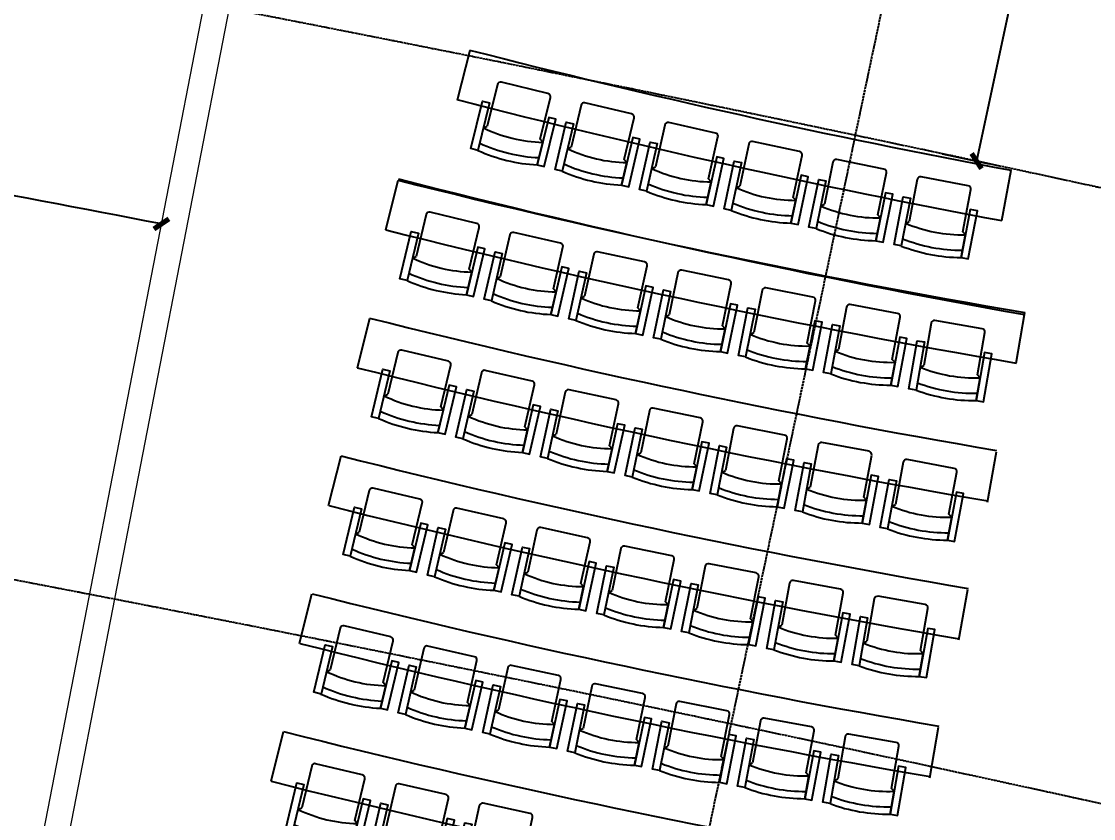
# Model space of a CAD drawing. Header units: millimetres. Extents: x 11677979 to 24947533, y -12764720 to -6308891.
# Drawn here: x 11836878 to 11845248, y -6392858 to -6386631 of the extents above; entities that cross this region are included whole.
import ezdxf

# ---------------------------------------------------------------- set-up
doc = ezdxf.new("R2010")
doc.units = ezdxf.units.MM
doc.header["$LTSCALE"] = 10
for name, pattern in [('A2-RG-AXIS$0$CENTER', [2, 1.25, -0.25, 0.25, -0.25]), ('A2-RG-AXIS$0$DOTE', [2.42, 2, -0.2, 0.02, -0.2]), ('A2-RI-F4$0$A2-RG-AXIS$0$CENTER', [2, 1.25, -0.25, 0.25, -0.25]), ('A2-RI-F4$0$A2-RG-AXIS$0$DOTE', [2.42, 2, -0.2, 0.02, -0.2])]:
    doc.linetypes.add(name, pattern=pattern)
for name, color, linetype in [('A2-RB-F4$0$$34$A-DIMS-100', 1, 'Continuous'), ('A2-RB-F4$0$A-DIMS-100', 1, 'Continuous'), ('A2-RD-F4$0$$0$123', 251, 'Continuous'), ('A2-RG-AXIS$0$A-GRID', 1, 'A2-RG-AXIS$0$CENTER'), ('A2-RI-F4$0$A2-RB-F4$0$$34$A-DIMS-100', 1, 'Continuous'), ('A2-RI-F4$0$A2-RB-F4$0$A-DIMS-100', 1, 'Continuous'), ('A2-RI-F4$0$A2-RD-F4$0$$0$123', 251, 'Continuous'), ('A2-RI-F4$0$A2-RG-AXIS$0$A-GRID', 1, 'A2-RI-F4$0$A2-RG-AXIS$0$CENTER')]:
    doc.layers.add(name, color=color, linetype=linetype)
doc.layers.add('A2-RI-F4$0$A-WALL', color=7, linetype='Continuous', lineweight=5)
doc.styles.add('A2-RB-F4$0$$0$XD2008', font='hzs.shx', dxfattribs={"width": 0.7, "bigfont": 'hztxt.shx'})
doc.styles.add('A2-RB-F4$0$XD2008', font='hzs.shx', dxfattribs={"width": 0.7, "bigfont": 'hztxt.shx'})
doc.styles.add('A2-RI-F4$0$A2-RB-F4$0$$0$XD2008', font='hzs.shx', dxfattribs={"width": 0.7, "bigfont": 'hztxt.shx'})
doc.styles.add('A2-RI-F4$0$A2-RB-F4$0$XD2008', font='hzs.shx', dxfattribs={"width": 0.7, "bigfont": 'hztxt.shx'})
doc.dimstyles.new('A2-RB-F4$0$$0$XD100$0', dxfattribs={"dimscale": 100, "dimtxt": 3.5, "dimasz": 1, "dimexe": 1, "dimexo": 2, "dimgap": 0.5, "dimtad": 1, "dimdec": 0, "dimdsep": 46, "dimtxsty": 'A2-RB-F4$0$$0$XD2008', "dimblk1": 'A2-RB-F4$0$$20$_ArchTick', "dimblk2": 'A2-RB-F4$0$$20$_ArchTick', "dimsah": 1, "dimcen": 2.5, "dimclrt": 4, "dimaunit": 1, "dimadec": 0, "dimazin": 0, "dimtfac": 1, "dimtdec": 0, "dimtix": 1, "dimtmove": 2, "dimatfit": 3, "dimfxl": 0, "dimtolj": 1, "dimtzin": 0, "dimarcsym": 0})
doc.dimstyles.new('A2-RB-F4$0$XD100$0', dxfattribs={"dimscale": 100, "dimtxt": 3.5, "dimasz": 1, "dimexe": 1, "dimexo": 2, "dimgap": 0.5, "dimtad": 1, "dimdec": 0, "dimdsep": 46, "dimtxsty": 'A2-RB-F4$0$XD2008', "dimblk1": 'A2-RB-F4$0$_ArchTick', "dimblk2": 'A2-RB-F4$0$_ArchTick', "dimsah": 1, "dimcen": 2.5, "dimclrt": 4, "dimaunit": 1, "dimadec": 0, "dimazin": 0, "dimtfac": 1, "dimtdec": 0, "dimtix": 1, "dimtmove": 1, "dimatfit": 3, "dimfxl": 0, "dimtolj": 1, "dimtzin": 0, "dimarcsym": 0})
doc.dimstyles.new('A2-RI-F4$0$A2-RB-F4$0$$0$XD100$0', dxfattribs={"dimscale": 100, "dimtxt": 3.5, "dimasz": 1, "dimexe": 1, "dimexo": 2, "dimgap": 0.5, "dimtad": 1, "dimdec": 0, "dimdsep": 46, "dimtxsty": 'A2-RI-F4$0$A2-RB-F4$0$$0$XD2008', "dimblk1": 'A2-RI-F4$0$A2-RB-F4$0$$20$_ArchTick', "dimblk2": 'A2-RI-F4$0$A2-RB-F4$0$$20$_ArchTick', "dimsah": 1, "dimcen": 2.5, "dimclrt": 4, "dimaunit": 1, "dimadec": 0, "dimazin": 0, "dimtfac": 1, "dimtdec": 0, "dimtix": 1, "dimtmove": 2, "dimatfit": 3, "dimfxl": 0, "dimtolj": 1, "dimtzin": 0, "dimarcsym": 0})
doc.dimstyles.new('A2-RI-F4$0$A2-RB-F4$0$XD100$0', dxfattribs={"dimscale": 100, "dimtxt": 3.5, "dimasz": 1, "dimexe": 1, "dimexo": 2, "dimgap": 0.5, "dimtad": 1, "dimdec": 0, "dimdsep": 46, "dimtxsty": 'A2-RI-F4$0$A2-RB-F4$0$XD2008', "dimblk1": 'A2-RI-F4$0$A2-RB-F4$0$_ArchTick', "dimblk2": 'A2-RI-F4$0$A2-RB-F4$0$_ArchTick', "dimsah": 1, "dimcen": 2.5, "dimclrt": 4, "dimaunit": 1, "dimadec": 0, "dimazin": 0, "dimtfac": 1, "dimtdec": 0, "dimtix": 1, "dimtmove": 1, "dimatfit": 3, "dimfxl": 0, "dimtolj": 1, "dimtzin": 0, "dimarcsym": 0})

# ---------------------------------------------------------------- blocks, each defined once
blk = doc.blocks.new('A2-RB-F4$0$_ArchTick')
at = {"color": 0, "linetype": 'ByBlock', "const_width": 0.4}
blk.add_lwpolyline([(-0.5, -0.5), (0.5, 0.5)], dxfattribs=at)
blk = doc.blocks.new('*D258')
at = {"layer": 'A2-RB-F4$0$A-DIMS-100', "color": 0, "lineweight": -2, "transparency": 16777216}
for p, q in [((11844752.4, -6384436.8), (11845118.3, -6384514.5)), ((11845020.5, -6384493.7), (11844334.5, -6387721.7)), ((11844066.5, -6387664.7), (11844432.4, -6387742.5))]:
    blk.add_line(p, q, dxfattribs=at)
at = {"layer": 'Defpoints', "color": 0, "transparency": 16777216}
for p in [(11844556.8, -6384395.2), (11843870.9, -6387623.1), (11844334.5, -6387721.7)]:
    blk.add_point(p, dxfattribs=at)
at = {"layer": 'A2-RB-F4$0$A-DIMS-100', "color": 0, "lineweight": -2, "transparency": 16777216, "xscale": 100, "yscale": 100, "zscale": 100}
for p, rotation in [((11845020.5, -6384493.7), 78.0036207599535), ((11844334.5, -6387721.7), 258.0036207599535)]:
    blk.add_blockref('A2-RB-F4$0$_ArchTick', p, dxfattribs=dict(at, rotation=rotation))
at = {"layer": 'A2-RB-F4$0$A-DIMS-100', "color": 4, "transparency": 16777216, "insert": (11844457.4, -6386060.9), "char_height": 350, "attachment_point": 5, "rotation": 78.00362, "style": 'A2-RB-F4$0$XD2008'}
blk.add_mtext('\\A1;3300', dxfattribs=at)
blk = doc.blocks.new('A2-RB-F4$0$$20$_ArchTick')
at = {"color": 0, "linetype": 'ByBlock', "const_width": 0.4}
blk.add_lwpolyline([(-0.5, -0.5), (0.5, 0.5)], dxfattribs=at)
blk = doc.blocks.new('*D28')
at = {"layer": 'A2-RB-F4$0$$34$A-DIMS-100', "color": 0, "lineweight": -2, "transparency": 16777216}
blk.add_arc((11779807.1, -6688232.2), 305605.3, 79.028404, 79.7395, dxfattribs=at)
at = {"layer": 'Defpoints', "color": 0, "transparency": 16777216}
for p in [(11836852.5, -6373096.9), (11838808.5, -6383891.3), (11836729, -6387974.8), (11836248.6, -6397095.5), (11829692, -6412654)]:
    blk.add_point(p, dxfattribs=at)
at = {"layer": 'A2-RB-F4$0$$34$A-DIMS-100', "color": 0, "lineweight": -2, "transparency": 16777216, "xscale": 100, "yscale": 100, "zscale": 100}
for p, rotation in [((11834242.7, -6387514.1), 169.7394999170681), ((11837970.7, -6388212.9), 349.0284037375345)]:
    blk.add_blockref('A2-RB-F4$0$$20$_ArchTick', p, dxfattribs=dict(at, rotation=rotation))
at = {"layer": 'A2-RB-F4$0$$34$A-DIMS-100', "color": 4, "transparency": 16777216, "insert": (11836155.4, -6387603.8), "char_height": 350, "attachment_point": 5, "rotation": 349.38395, "style": 'A2-RB-F4$0$$0$XD2008'}
blk.add_mtext('\\A1;0°42\'40"', dxfattribs=at)
blk = doc.blocks.new('A2-RD-F4$0$LEC-SEAT')
for p, q in [((-21, -0.88), (-21, -8.02)), ((-21, -8.02), (-20, -8.74)), ((-20, -8.74), (-20, -21.94)), ((-2.25, -8.02), (-3.25, -8.74)), ((-3.25, -21.94), (-3.25, -8.74)), ((-19, -22.94), (-4.25, -22.94))]:
    blk.add_line(p, q)
for points in [[(-21, -0.88), (-23.25, -0.88), (-23.25, -15.88), (-21, -15.88)], [(-2.25, -0.88), (0, -0.88), (0, -15.88), (-2.25, -15.88)]]:
    blk.add_lwpolyline(points, close=True)
for centre, radius, start, end in [((-11.62, -50.6), 50.6, 79.3218, 100.6782), ((-11.62, -50.64), 48.39, 78.8293, 101.1707), ((-11.62, -50.78), 43.78, 77.6351, 102.3649), ((-19, -21.94), 1, 180, 270), ((-4.25, -21.94), 1, 270, 360)]:
    blk.add_arc(centre, radius, start, end)
blk = doc.blocks.new('A2-RD-F4')
at = {"layer": 'A2-RD-F4$0$$0$123', "linetype": 'Continuous'}
for p, q in [((11840281.8, -6387243), (11840380.9, -6386855.5)), ((11844530.7, -6388186.8), (11844605.6, -6387793.8)), ((11839721.7, -6388259.1), (11839818.2, -6387870.9)), ((11839500.4, -6389336.3), (11839597.6, -6388948.3)), ((11844643.6, -6389299.8), (11844712.5, -6388905.8)), ((11839276.5, -6390413.3), (11839373.7, -6390025.3)), ((11844420.5, -6390385.9), (11844490, -6389992)), ((11844196.5, -6391462.9), (11844266.1, -6391069)), ((11839048.8, -6391489.4), (11839146.1, -6391101.4)), ((11843968.9, -6392539.1), (11844038.5, -6392145.2)), ((11838826.9, -6392566.8), (11838924.1, -6392178.8))]:
    blk.add_line(p, q, dxfattribs=at)
for centre, radius, start, end in [((11856623.6, -6323710.5), 65200.5, 255.56993, 259.378288), ((11856623.6, -6323710.5), 65600.5, 255.571001, 259.377216), ((11855743.3, -6324645.2), 65200.5, 255.862556, 260.25966), ((11856068.4, -6324717.4), 65200.5, 255.56993, 259.967034), ((11855743.3, -6324645.2), 65600.5, 255.863628, 260.258588), ((11855521.4, -6325722.5), 65200.5, 255.862556, 260.25966), ((11855521.4, -6325722.5), 65600.5, 255.863628, 260.258588), ((11855299.4, -6326799.9), 65200.5, 255.862556, 260.25966), ((11855299.4, -6326799.9), 65600.5, 255.863628, 260.258588), ((11855071.8, -6327876.1), 65200.5, 255.862556, 260.25966), ((11855071.8, -6327876.1), 65600.5, 255.863628, 260.258588), ((11854849.8, -6328953.5), 65200.5, 255.862556, 260.25966), ((11854849.8, -6328953.5), 65600.5, 255.863628, 260.258588)]:
    blk.add_arc(centre, radius, start, end, dxfattribs=at)
for p, xscale, yscale, zscale, rotation in [((11840381.1, -6387646.1), 25.4, 25.4, 25.4, 166.2185476696339), ((11841038.9, -6387809.7), 25.39999999999997, 25.39999999999997, 25.39999999999997, 166.8064048124912), ((11841698.4, -6387966.6), 25.4, 25.4, 25.4, 167.3942619553483), ((11842359.4, -6388116.6), 25.4, 25.4, 25.4, 167.9821190982054), ((11843021.9, -6388259.9), 25.4, 25.4, 25.4, 168.5699762410625), ((11843685.9, -6388396.4), 25.40000000000003, 25.40000000000003, 25.40000000000003, 169.1578333839197), ((11839827.6, -6388662.9), 25.4, 25.4, 25.4, 166.5111736726333), ((11840486.2, -6388823.1), 25.4, 25.4, 25.4, 167.0990308154906), ((11841146.5, -6388976.6), 25.39999999999999, 25.39999999999999, 25.39999999999999, 167.6868879583477), ((11841808.2, -6389123.3), 25.39999999999999, 25.39999999999999, 25.39999999999999, 168.2747451012048), ((11842471.5, -6389263.2), 25.40000000000003, 25.40000000000003, 25.40000000000003, 168.862602244062), ((11843136.1, -6389396.3), 25.39999999999997, 25.39999999999997, 25.39999999999997, 169.450459386919), ((11843802.1, -6389522.6), 25.39999999999999, 25.39999999999999, 25.39999999999999, 170.0383165297762), ((11839605.6, -6389740.3), 25.4, 25.4, 25.4, 166.5111736726333), ((11840264.2, -6389900.5), 25.4, 25.4, 25.4, 167.0990308154906), ((11840924.5, -6390054), 25.39999999999999, 25.39999999999999, 25.39999999999999, 167.6868879583477), ((11841586.3, -6390200.7), 25.39999999999999, 25.39999999999999, 25.39999999999999, 168.2747451012048), ((11842249.5, -6390340.6), 25.40000000000003, 25.40000000000003, 25.40000000000003, 168.862602244062), ((11842914.2, -6390473.7), 25.39999999999997, 25.39999999999997, 25.39999999999997, 169.450459386919), ((11843578.6, -6390606.7), 25.39999999999997, 25.39999999999997, 25.39999999999997, 169.450459386919), ((11839383.6, -6390817.7), 25.4, 25.4, 25.4, 166.5111736726333), ((11840042.3, -6390977.9), 25.4, 25.4, 25.4, 167.0990308154906), ((11840702.5, -6391131.4), 25.39999999999999, 25.39999999999999, 25.39999999999999, 167.6868879583477), ((11841364.3, -6391278.1), 25.39999999999999, 25.39999999999999, 25.39999999999999, 168.2747451012048), ((11842027.6, -6391418), 25.40000000000003, 25.40000000000003, 25.40000000000003, 168.862602244062), ((11842692.2, -6391551), 25.39999999999997, 25.39999999999997, 25.39999999999997, 169.450459386919), ((11843358.2, -6391677.3), 25.39999999999999, 25.39999999999999, 25.39999999999999, 170.0383165297762), ((11839156, -6391893.8), 25.4, 25.4, 25.4, 166.5111736726333), ((11839814.6, -6392054.1), 25.4, 25.4, 25.4, 167.0990308154906), ((11840474.9, -6392207.5), 25.39999999999999, 25.39999999999999, 25.39999999999999, 167.6868879583477), ((11841136.7, -6392354.2), 25.39999999999999, 25.39999999999999, 25.39999999999999, 168.2747451012048), ((11841799.9, -6392494.1), 25.40000000000003, 25.40000000000003, 25.40000000000003, 168.862602244062), ((11842464.6, -6392627.2), 25.39999999999997, 25.39999999999997, 25.39999999999997, 169.450459386919), ((11843130.6, -6392753.5), 25.39999999999999, 25.39999999999999, 25.39999999999999, 170.0383165297762), ((11838934, -6392971.2), 25.4, 25.4, 25.4, 166.5111736726333), ((11839592.7, -6393131.4), 25.4, 25.4, 25.4, 167.0990308154906), ((11840252.9, -6393284.9), 25.39999999999999, 25.39999999999999, 25.39999999999999, 167.6868879583477)]:
    blk.add_blockref('A2-RD-F4$0$LEC-SEAT', p, dxfattribs=dict(at, xscale=xscale, yscale=yscale, zscale=zscale, rotation=rotation))
blk = doc.blocks.new('A2-RG-AXIS')
at = {"layer": 'A2-RG-AXIS$0$A-GRID', "linetype": 'A2-RG-AXIS$0$DOTE'}
blk.add_line((11846048.1, -6374898.2), (11837754.6, -6414233.4), dxfattribs=at)
for radius in [316700, 313400, 308700, 304100]:
    blk.add_arc((11778730.7, -6694178.7), radius, 75.589285, 95.407644, dxfattribs=at)
blk = doc.blocks.new('A2-RI-F4$0$A2-RB-F4$0$_ArchTick')
at = {"color": 0, "linetype": 'ByBlock', "const_width": 0.4}
blk.add_lwpolyline([(-0.5, -0.5), (0.5, 0.5)], dxfattribs=at)
blk = doc.blocks.new('*D783')
at = {"layer": 'A2-RI-F4$0$A2-RB-F4$0$A-DIMS-100', "color": 0, "lineweight": -2, "transparency": 16777216}
for p, q in [((11844752.4, -6384436.8), (11845118.3, -6384514.5)), ((11845020.5, -6384493.7), (11844334.5, -6387721.7)), ((11844066.5, -6387664.7), (11844432.4, -6387742.5))]:
    blk.add_line(p, q, dxfattribs=at)
at = {"layer": 'Defpoints', "color": 0, "transparency": 16777216}
for p in [(11844556.8, -6384395.2), (11843870.9, -6387623.1), (11844334.5, -6387721.7)]:
    blk.add_point(p, dxfattribs=at)
at = {"layer": 'A2-RI-F4$0$A2-RB-F4$0$A-DIMS-100', "color": 0, "lineweight": -2, "transparency": 16777216, "xscale": 100, "yscale": 100, "zscale": 100}
for p, rotation in [((11845020.5, -6384493.7), 78.0036207599535), ((11844334.5, -6387721.7), 258.0036207599535)]:
    blk.add_blockref('A2-RI-F4$0$A2-RB-F4$0$_ArchTick', p, dxfattribs=dict(at, rotation=rotation))
at = {"layer": 'A2-RI-F4$0$A2-RB-F4$0$A-DIMS-100', "color": 4, "transparency": 16777216, "insert": (11844457.4, -6386060.9), "char_height": 350, "attachment_point": 5, "rotation": 78.00362, "style": 'A2-RI-F4$0$A2-RB-F4$0$XD2008'}
blk.add_mtext('\\A1;3300', dxfattribs=at)
blk = doc.blocks.new('A2-RI-F4$0$A2-RB-F4$0$$20$_ArchTick')
at = {"color": 0, "linetype": 'ByBlock', "const_width": 0.4}
blk.add_lwpolyline([(-0.5, -0.5), (0.5, 0.5)], dxfattribs=at)
blk = doc.blocks.new('*D553')
at = {"layer": 'A2-RI-F4$0$A2-RB-F4$0$$34$A-DIMS-100', "color": 0, "lineweight": -2, "transparency": 16777216}
blk.add_arc((11779807.1, -6688232.2), 305605.3, 79.028404, 79.7395, dxfattribs=at)
at = {"layer": 'Defpoints', "color": 0, "transparency": 16777216}
for p in [(11836852.5, -6373096.9), (11838808.5, -6383891.3), (11836729, -6387974.8), (11836248.6, -6397095.5), (11829692, -6412654)]:
    blk.add_point(p, dxfattribs=at)
at = {"layer": 'A2-RI-F4$0$A2-RB-F4$0$$34$A-DIMS-100', "color": 0, "lineweight": -2, "transparency": 16777216, "xscale": 100, "yscale": 100, "zscale": 100}
for p, rotation in [((11834242.7, -6387514.1), 169.7394999170681), ((11837970.7, -6388212.9), 349.0284037375345)]:
    blk.add_blockref('A2-RI-F4$0$A2-RB-F4$0$$20$_ArchTick', p, dxfattribs=dict(at, rotation=rotation))
at = {"layer": 'A2-RI-F4$0$A2-RB-F4$0$$34$A-DIMS-100', "color": 4, "transparency": 16777216, "insert": (11836155.4, -6387603.8), "char_height": 350, "attachment_point": 5, "rotation": 349.38395, "style": 'A2-RI-F4$0$A2-RB-F4$0$$0$XD2008'}
blk.add_mtext('\\A1;0°42\'40"', dxfattribs=at)
blk = doc.blocks.new('A2-RI-F4$0$A2-RD-F4$0$LEC-SEAT')
for p, q in [((-21, -0.88), (-21, -8.02)), ((-21, -8.02), (-20, -8.74)), ((-20, -8.74), (-20, -21.94)), ((-2.25, -8.02), (-3.25, -8.74)), ((-3.25, -21.94), (-3.25, -8.74)), ((-19, -22.94), (-4.25, -22.94))]:
    blk.add_line(p, q)
for points in [[(-21, -0.88), (-23.25, -0.88), (-23.25, -15.88), (-21, -15.88)], [(-2.25, -0.88), (0, -0.88), (0, -15.88), (-2.25, -15.88)]]:
    blk.add_lwpolyline(points, close=True)
for centre, radius, start, end in [((-11.62, -50.6), 50.6, 79.3218, 100.6782), ((-11.62, -50.64), 48.39, 78.8293, 101.1707), ((-11.62, -50.78), 43.78, 77.6351, 102.3649), ((-19, -21.94), 1, 180, 270), ((-4.25, -21.94), 1, 270, 360)]:
    blk.add_arc(centre, radius, start, end)
blk = doc.blocks.new('A2-RI-F4$0$A2-RD-F4')
at = {"layer": 'A2-RI-F4$0$A2-RD-F4$0$$0$123', "linetype": 'Continuous'}
for p, q in [((11840281.8, -6387243), (11840380.9, -6386855.5)), ((11844530.7, -6388186.8), (11844605.6, -6387793.8)), ((11839721.7, -6388259.1), (11839818.2, -6387870.9)), ((11839500.4, -6389336.3), (11839597.6, -6388948.3)), ((11844643.6, -6389299.8), (11844712.5, -6388905.8)), ((11839276.5, -6390413.3), (11839373.7, -6390025.3)), ((11844420.5, -6390385.9), (11844490, -6389992)), ((11844196.5, -6391462.9), (11844266.1, -6391069)), ((11839048.8, -6391489.4), (11839146.1, -6391101.4)), ((11843968.9, -6392539.1), (11844038.5, -6392145.2)), ((11838826.9, -6392566.8), (11838924.1, -6392178.8))]:
    blk.add_line(p, q, dxfattribs=at)
for centre, radius, start, end in [((11856623.6, -6323710.5), 65200.5, 255.56993, 259.378288), ((11856623.6, -6323710.5), 65600.5, 255.571001, 259.377216), ((11855743.3, -6324645.2), 65200.5, 255.862556, 260.25966), ((11856068.4, -6324717.4), 65200.5, 255.56993, 259.967034), ((11855743.3, -6324645.2), 65600.5, 255.863628, 260.258588), ((11855521.4, -6325722.5), 65200.5, 255.862556, 260.25966), ((11855521.4, -6325722.5), 65600.5, 255.863628, 260.258588), ((11855299.4, -6326799.9), 65200.5, 255.862556, 260.25966), ((11855299.4, -6326799.9), 65600.5, 255.863628, 260.258588), ((11855071.8, -6327876.1), 65200.5, 255.862556, 260.25966), ((11855071.8, -6327876.1), 65600.5, 255.863628, 260.258588), ((11854849.8, -6328953.5), 65200.5, 255.862556, 260.25966), ((11854849.8, -6328953.5), 65600.5, 255.863628, 260.258588)]:
    blk.add_arc(centre, radius, start, end, dxfattribs=at)
for p, xscale, yscale, zscale, rotation in [((11840381.1, -6387646.1), 25.4, 25.4, 25.4, 166.2185476696339), ((11841038.9, -6387809.7), 25.39999999999997, 25.39999999999997, 25.39999999999997, 166.8064048124912), ((11841698.4, -6387966.6), 25.4, 25.4, 25.4, 167.3942619553483), ((11842359.4, -6388116.6), 25.4, 25.4, 25.4, 167.9821190982054), ((11843021.9, -6388259.9), 25.4, 25.4, 25.4, 168.5699762410625), ((11843685.9, -6388396.4), 25.40000000000003, 25.40000000000003, 25.40000000000003, 169.1578333839197), ((11839827.6, -6388662.9), 25.4, 25.4, 25.4, 166.5111736726333), ((11840486.2, -6388823.1), 25.4, 25.4, 25.4, 167.0990308154906), ((11841146.5, -6388976.6), 25.39999999999999, 25.39999999999999, 25.39999999999999, 167.6868879583477), ((11841808.2, -6389123.3), 25.39999999999999, 25.39999999999999, 25.39999999999999, 168.2747451012048), ((11842471.5, -6389263.2), 25.40000000000003, 25.40000000000003, 25.40000000000003, 168.862602244062), ((11843136.1, -6389396.3), 25.39999999999997, 25.39999999999997, 25.39999999999997, 169.450459386919), ((11843802.1, -6389522.6), 25.39999999999999, 25.39999999999999, 25.39999999999999, 170.0383165297762), ((11839605.6, -6389740.3), 25.4, 25.4, 25.4, 166.5111736726333), ((11840264.2, -6389900.5), 25.4, 25.4, 25.4, 167.0990308154906), ((11840924.5, -6390054), 25.39999999999999, 25.39999999999999, 25.39999999999999, 167.6868879583477), ((11841586.3, -6390200.7), 25.39999999999999, 25.39999999999999, 25.39999999999999, 168.2747451012048), ((11842249.5, -6390340.6), 25.40000000000003, 25.40000000000003, 25.40000000000003, 168.862602244062), ((11842914.2, -6390473.7), 25.39999999999997, 25.39999999999997, 25.39999999999997, 169.450459386919), ((11843578.6, -6390606.7), 25.39999999999997, 25.39999999999997, 25.39999999999997, 169.450459386919), ((11839383.6, -6390817.7), 25.4, 25.4, 25.4, 166.5111736726333), ((11840042.3, -6390977.9), 25.4, 25.4, 25.4, 167.0990308154906), ((11840702.5, -6391131.4), 25.39999999999999, 25.39999999999999, 25.39999999999999, 167.6868879583477), ((11841364.3, -6391278.1), 25.39999999999999, 25.39999999999999, 25.39999999999999, 168.2747451012048), ((11842027.6, -6391418), 25.40000000000003, 25.40000000000003, 25.40000000000003, 168.862602244062), ((11842692.2, -6391551), 25.39999999999997, 25.39999999999997, 25.39999999999997, 169.450459386919), ((11843358.2, -6391677.3), 25.39999999999999, 25.39999999999999, 25.39999999999999, 170.0383165297762), ((11839156, -6391893.8), 25.4, 25.4, 25.4, 166.5111736726333), ((11839814.6, -6392054.1), 25.4, 25.4, 25.4, 167.0990308154906), ((11840474.9, -6392207.5), 25.39999999999999, 25.39999999999999, 25.39999999999999, 167.6868879583477), ((11841136.7, -6392354.2), 25.39999999999999, 25.39999999999999, 25.39999999999999, 168.2747451012048), ((11841799.9, -6392494.1), 25.40000000000003, 25.40000000000003, 25.40000000000003, 168.862602244062), ((11842464.6, -6392627.2), 25.39999999999997, 25.39999999999997, 25.39999999999997, 169.450459386919), ((11843130.6, -6392753.5), 25.39999999999999, 25.39999999999999, 25.39999999999999, 170.0383165297762), ((11838934, -6392971.2), 25.4, 25.4, 25.4, 166.5111736726333), ((11839592.7, -6393131.4), 25.4, 25.4, 25.4, 167.0990308154906), ((11840252.9, -6393284.9), 25.39999999999999, 25.39999999999999, 25.39999999999999, 167.6868879583477)]:
    blk.add_blockref('A2-RI-F4$0$A2-RD-F4$0$LEC-SEAT', p, dxfattribs=dict(at, xscale=xscale, yscale=yscale, zscale=zscale, rotation=rotation))
blk = doc.blocks.new('A2-RI-F4$0$A2-RG-AXIS')
at = {"layer": 'A2-RI-F4$0$A2-RG-AXIS$0$A-GRID', "linetype": 'A2-RI-F4$0$A2-RG-AXIS$0$DOTE'}
blk.add_line((11846048.1, -6374898.2), (11837754.6, -6414233.4), dxfattribs=at)
for radius in [316700, 313400, 308700, 304100]:
    blk.add_arc((11778730.7, -6694178.7), radius, 75.589285, 95.407644, dxfattribs=at)
blk = doc.blocks.new('A2-RB-F4')
at = {"layer": 'A2-RB-F4$0$$34$A-DIMS-100'}
dim = blk.add_angular_dim_2l(base=(11836728.9832, -6387974.8196), line1=((11829691.9532, -6412654.0008), (11836852.5309, -6373096.8884)), line2=((11836248.6189, -6397095.4843), (11838808.4534, -6383891.333)), dimstyle='A2-RB-F4$0$$0$XD100$0', override={"dimadec": 4}, dxfattribs=at)
dim.commit()
dim.dimension.update_dxf_attribs({"geometry": '*D28', "text_midpoint": (11836155.3729, -6387603.8079)})
at = {"layer": 'A2-RB-F4$0$A-DIMS-100'}
dim = blk.add_aligned_dim(p1=(11844556.8, -6384395.2), p2=(11843870.9, -6387623.1), distance=474, dimstyle='A2-RB-F4$0$XD100$0', dxfattribs=at)
dim.commit()
dim.dimension.update_dxf_attribs({"geometry": '*D258', "text_midpoint": (11844457.4, -6386060.9)})
blk = doc.blocks.new('A2-RI-F4$0$A2-RB-F4')
at = {"layer": 'A2-RI-F4$0$A2-RB-F4$0$$34$A-DIMS-100'}
dim = blk.add_angular_dim_2l(base=(11836728.9832, -6387974.8196), line1=((11829691.9532, -6412654.0008), (11836852.5309, -6373096.8884)), line2=((11836248.6189, -6397095.4843), (11838808.4534, -6383891.333)), dimstyle='A2-RI-F4$0$A2-RB-F4$0$$0$XD100$0', override={"dimadec": 4}, dxfattribs=at)
dim.commit()
dim.dimension.update_dxf_attribs({"geometry": '*D553', "text_midpoint": (11836155.3729, -6387603.8079)})
at = {"layer": 'A2-RI-F4$0$A2-RB-F4$0$A-DIMS-100'}
dim = blk.add_aligned_dim(p1=(11844556.8, -6384395.2), p2=(11843870.9, -6387623.1), distance=474, dimstyle='A2-RI-F4$0$A2-RB-F4$0$XD100$0', dxfattribs=at)
dim.commit()
dim.dimension.update_dxf_attribs({"geometry": '*D783', "text_midpoint": (11844457.4, -6386060.9)})
blk = doc.blocks.new('A2-RI-F4')
at = {"layer": 'A2-RI-F4$0$A-WALL'}
for p, q in [((11836248.6, -6397095.5), (11838808.5, -6383891.3)), ((11836445, -6397133.6), (11839004.8, -6383929.4))]:
    blk.add_line(p, q, dxfattribs=at)
for name in ['A2-RI-F4$0$A2-RG-AXIS', 'A2-RI-F4$0$A2-RB-F4', 'A2-RI-F4$0$A2-RD-F4']:
    blk.add_blockref(name, (0, 0))

msp = doc.modelspace()

# ---------------------------------------------------------------- block references
for name in ['A2-RI-F4', 'A2-RG-AXIS', 'A2-RB-F4', 'A2-RD-F4']:
    msp.add_blockref(name, (0, 0))

doc.saveas('drawing.dxf')
